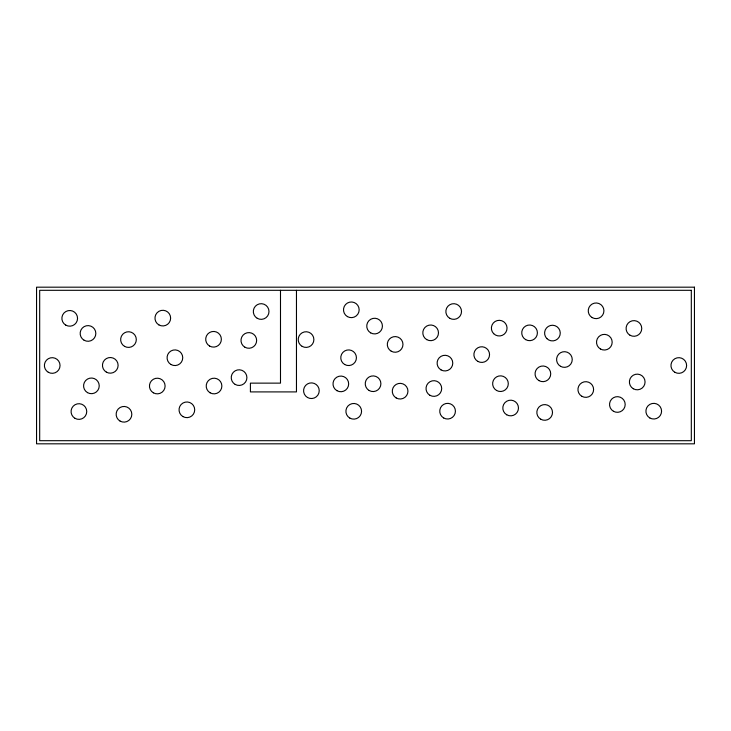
<?xml version="1.0" encoding="UTF-8"?>
<svg xmlns="http://www.w3.org/2000/svg" width="731" height="731" viewBox="0 0 731 731"><rect width="100%" height="100%" fill="white"/><g stroke="black" fill="none" stroke-linecap="round" stroke-linejoin="round"><path stroke-width="1.1" d="M296.466 290.308L296.466 391.907L250.413 391.907L250.413 383.135L280.494 383.135L280.494 290.308M694.45 287.182L36.55 287.182L36.55 443.818L694.45 443.818L694.45 287.182M691.316 290.308L39.684 290.308L39.684 440.692L691.316 440.692L691.316 290.308M48.301 372.28A7.831 7.831 0 0 0 60.043 365.5A7.831 7.831 0 0 0 48.301 358.72A7.831 7.831 0 0 0 48.301 372.28M674.868 372.28A7.831 7.831 0 0 0 686.619 365.5A7.831 7.831 0 0 0 674.868 358.72A7.831 7.831 0 0 0 674.868 372.28M209.614 346.055A7.831 7.831 0 0 0 221.365 339.275A7.831 7.831 0 0 0 209.614 332.495A7.831 7.831 0 0 0 209.614 346.055M391.222 351.2A7.831 7.831 0 0 0 402.973 344.42A7.831 7.831 0 0 0 391.222 337.631A7.831 7.831 0 0 0 391.222 351.2M496.55 390.464A7.831 7.831 0 0 0 508.301 383.674A7.831 7.831 0 0 0 496.55 376.894A7.831 7.831 0 0 0 496.55 390.464M546.889 338.617A7.831 7.831 0 0 0 559.992 335.109A7.831 7.831 0 0 0 550.397 325.514A7.831 7.831 0 0 0 546.889 338.617M124.562 346.366A7.831 7.831 0 0 0 136.313 339.577A7.831 7.831 0 0 0 124.562 332.797A7.831 7.831 0 0 0 124.562 346.366M87.492 392.638A7.831 7.831 0 0 0 99.233 385.849A7.831 7.831 0 0 0 87.492 379.069A7.831 7.831 0 0 0 87.492 392.638M302.131 346.366A7.831 7.831 0 0 0 313.882 339.577A7.831 7.831 0 0 0 302.131 332.797A7.831 7.831 0 0 0 302.131 346.366M441.031 369.904A7.831 7.831 0 0 0 452.772 363.124A7.831 7.831 0 0 0 441.031 356.335A7.831 7.831 0 0 0 441.031 369.904M581.858 396.303A7.831 7.831 0 0 0 593.609 389.522A7.831 7.831 0 0 0 581.858 382.733A7.831 7.831 0 0 0 581.858 396.303M153.364 392.812A7.831 7.831 0 0 0 165.105 386.023A7.831 7.831 0 0 0 153.364 379.243A7.831 7.831 0 0 0 153.364 392.812M210.126 392.812A7.831 7.831 0 0 0 221.868 386.023A7.831 7.831 0 0 0 210.126 379.243A7.831 7.831 0 0 0 210.126 392.812M349.82 418.086A7.831 7.831 0 0 0 361.562 411.297A7.831 7.831 0 0 0 349.82 404.517A7.831 7.831 0 0 0 349.82 418.086M396.193 397.956A7.831 7.831 0 0 0 407.944 391.176A7.831 7.831 0 0 0 396.193 384.396A7.831 7.831 0 0 0 396.193 397.956M493.681 333.683A7.831 7.831 0 0 0 506.784 330.165A7.831 7.831 0 0 0 497.199 320.58A7.831 7.831 0 0 0 493.681 333.683M120.067 421.074A7.831 7.831 0 0 0 131.818 414.285A7.831 7.831 0 0 0 120.067 407.505A7.831 7.831 0 0 0 120.067 421.074M630.003 335.237A7.831 7.831 0 0 0 641.754 328.457A7.831 7.831 0 0 0 630.003 321.677A7.831 7.831 0 0 0 630.003 335.237M540.757 419.219A7.831 7.831 0 0 0 552.508 412.43A7.831 7.831 0 0 0 540.757 405.65A7.831 7.831 0 0 0 540.757 419.219M347.417 316.596A7.831 7.831 0 0 0 359.159 309.816A7.831 7.831 0 0 0 347.417 303.027A7.831 7.831 0 0 0 347.417 316.596M65.799 325.131A7.831 7.831 0 0 0 77.55 318.341A7.831 7.831 0 0 0 65.799 311.561A7.831 7.831 0 0 0 65.799 325.131M158.892 324.902A7.831 7.831 0 0 0 170.634 318.122A7.831 7.831 0 0 0 158.892 311.333A7.831 7.831 0 0 0 158.892 324.902M649.832 417.968A7.831 7.831 0 0 0 661.573 411.178A7.831 7.831 0 0 0 649.832 404.398A7.831 7.831 0 0 0 649.832 417.968M592.165 317.592A7.831 7.831 0 0 0 603.916 310.812A7.831 7.831 0 0 0 592.165 304.023A7.831 7.831 0 0 0 592.165 317.592M443.671 417.968A7.831 7.831 0 0 0 455.422 411.178A7.831 7.831 0 0 0 443.671 404.398A7.831 7.831 0 0 0 443.671 417.968M84.083 340.226A7.831 7.831 0 0 0 95.834 333.446A7.831 7.831 0 0 0 84.083 326.656A7.831 7.831 0 0 0 84.083 340.226M257.239 318.305A7.831 7.831 0 0 0 268.99 311.525A7.831 7.831 0 0 0 257.239 304.736A7.831 7.831 0 0 0 257.239 318.305M449.775 318.305A7.831 7.831 0 0 0 461.517 311.525A7.831 7.831 0 0 0 449.775 304.736A7.831 7.831 0 0 0 449.775 318.305M506.72 414.788A7.831 7.831 0 0 0 518.471 408.008A7.831 7.831 0 0 0 506.72 401.228A7.831 7.831 0 0 0 506.72 414.788M600.434 348.989A7.831 7.831 0 0 0 612.176 342.209A7.831 7.831 0 0 0 600.434 335.419A7.831 7.831 0 0 0 600.434 348.989M344.685 364.513A7.831 7.831 0 0 0 356.426 357.733A7.831 7.831 0 0 0 344.685 350.953A7.831 7.831 0 0 0 344.685 364.513M170.99 364.513A7.831 7.831 0 0 0 182.741 357.733A7.831 7.831 0 0 0 170.99 350.953A7.831 7.831 0 0 0 170.99 364.513M307.486 397.49A7.831 7.831 0 0 0 319.228 390.71A7.831 7.831 0 0 0 307.486 383.93A7.831 7.831 0 0 0 307.486 397.49M244.912 347.216A7.831 7.831 0 0 0 256.654 340.427A7.831 7.831 0 0 0 244.912 333.647A7.831 7.831 0 0 0 244.912 347.216M182.96 416.597A7.831 7.831 0 0 0 194.711 409.808A7.831 7.831 0 0 0 182.96 403.028A7.831 7.831 0 0 0 182.96 416.597M477.809 361.379A7.831 7.831 0 0 0 489.551 354.599A7.831 7.831 0 0 0 477.809 347.81A7.831 7.831 0 0 0 477.809 361.379M235.154 384.405A7.831 7.831 0 0 0 246.904 377.616A7.831 7.831 0 0 0 235.154 370.836A7.831 7.831 0 0 0 235.154 384.405M369.155 390.518A7.831 7.831 0 0 0 380.897 383.738A7.831 7.831 0 0 0 369.155 376.949A7.831 7.831 0 0 0 369.155 390.518M560.503 366.304A7.831 7.831 0 0 0 572.245 359.515A7.831 7.831 0 0 0 560.503 352.735A7.831 7.831 0 0 0 560.503 366.304M106.37 372.134A7.831 7.831 0 0 0 118.111 365.354A7.831 7.831 0 0 0 106.37 358.565A7.831 7.831 0 0 0 106.37 372.134M426.73 339.623A7.831 7.831 0 0 0 438.481 332.833A7.831 7.831 0 0 0 426.73 326.053A7.831 7.831 0 0 0 426.73 339.623M525.653 339.623A7.831 7.831 0 0 0 537.404 332.833A7.831 7.831 0 0 0 525.653 326.053A7.831 7.831 0 0 0 525.653 339.623M633.311 388.755A7.831 7.831 0 0 0 645.062 381.975A7.831 7.831 0 0 0 633.311 375.186A7.831 7.831 0 0 0 633.311 388.755M74.991 418.324A7.831 7.831 0 0 0 86.742 411.535A7.831 7.831 0 0 0 74.991 404.755A7.831 7.831 0 0 0 74.991 418.324M370.672 332.87A7.831 7.831 0 0 0 382.423 326.09A7.831 7.831 0 0 0 370.672 319.301A7.831 7.831 0 0 0 370.672 332.87M429.947 395.307A7.831 7.831 0 0 0 441.698 388.517A7.831 7.831 0 0 0 429.947 381.737A7.831 7.831 0 0 0 429.947 395.307M538.975 380.613A7.831 7.831 0 0 0 550.726 373.824A7.831 7.831 0 0 0 538.975 367.044A7.831 7.831 0 0 0 538.975 380.613M613.446 411.27A7.831 7.831 0 0 0 625.188 404.49A7.831 7.831 0 0 0 613.446 397.71A7.831 7.831 0 0 0 613.446 411.27M336.918 390.674A7.831 7.831 0 0 0 348.669 383.894A7.831 7.831 0 0 0 336.918 377.114A7.831 7.831 0 0 0 336.918 390.674"/></g></svg>
